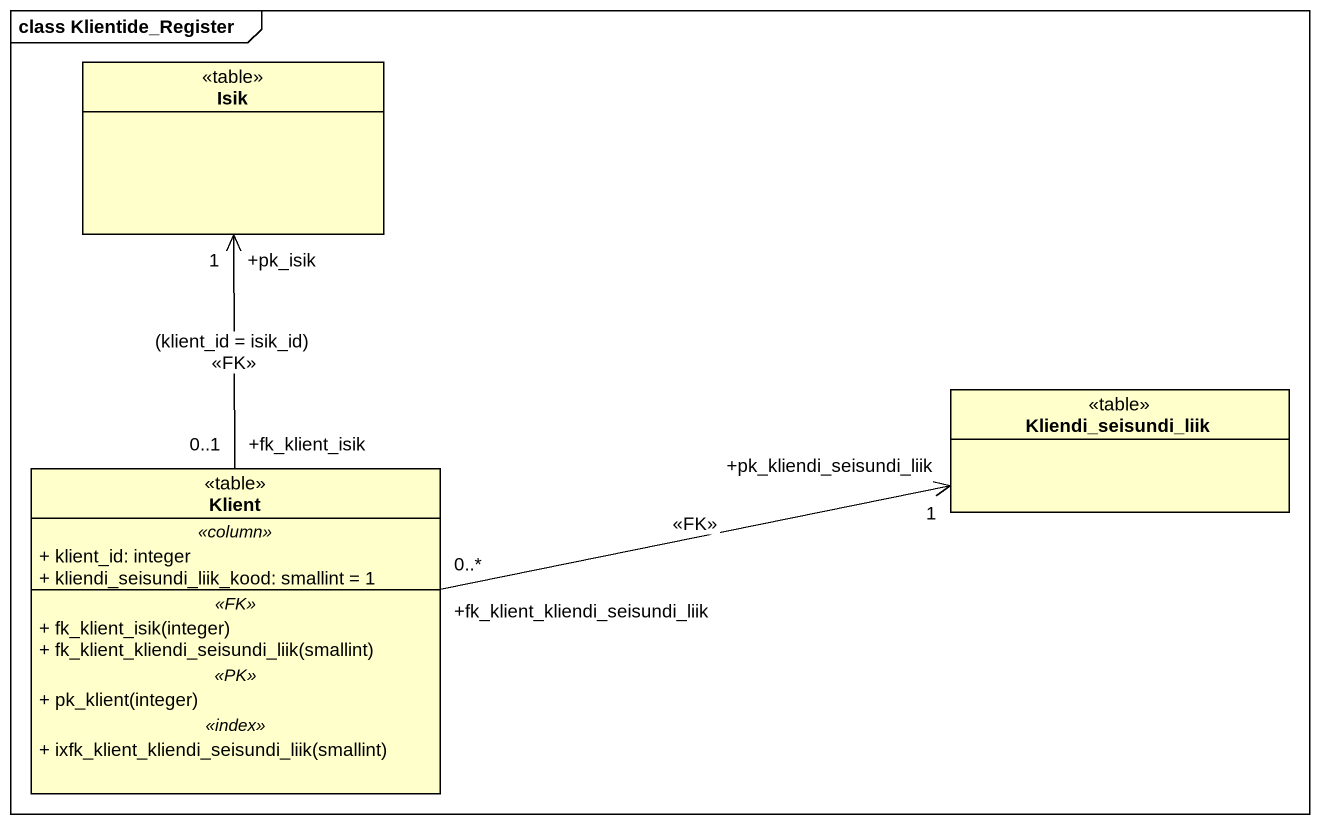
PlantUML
@startuml
mainframe class Klientide_Register
hide circle
hide empty members
skinparam classAttributeIconSize 0
class Isik <<table>>
class Kliendi_seisundi_liik <<table>>
class Klient <<table>> {
  .. <<column>> ..
  + klient_id: integer
  + kliendi_seisundi_liik_kood: smallint = 1
  .. <<FK>> ..
  + fk_klient_isik(integer)
  + fk_klient_kliendi_seisundi_liik(smallint)
  .. <<PK>> ..
  + pk_klient(integer)
  .. <<index>> ..
  + ixfk_klient_kliendi_seisundi_liik(smallint)
}
Klient "+fk_klient_isik\n0..1" -up-> "+pk_isik\n1" Isik : (klient_id = isik_id)\n<<FK>>
Klient "+fk_klient_kliendi_seisundi_liik\n0..*" -right-> "+pk_kliendi_seisundi_liik\n1" Kliendi_seisundi_liik : <<FK>>
@enduml
